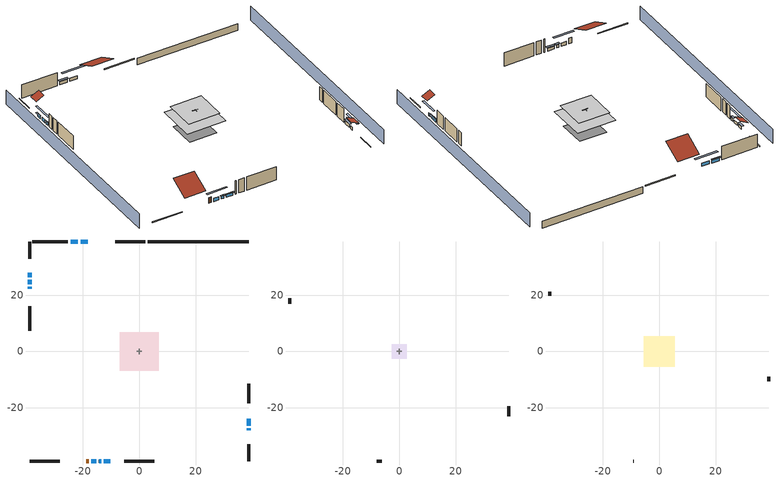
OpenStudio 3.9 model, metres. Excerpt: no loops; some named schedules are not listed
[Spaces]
conditioned space 1
 floor to garage 1 (Floor1 construction): -2.59,-2.59 -2.59,2.59 2.59,2.59 2.59,-2.59 z0.3
 floor foundation (Slab2 construction): -4.84,-4.84 -4.84,4.84 4.84,4.84 4.84,-4.84 z-2.13
 floor adiabatic (AdiabaticFloorConstruction): -6.84,-6.84 -6.84,6.84 6.84,6.84 6.84,-6.84 z2.74
 wall outside (Wall3 construction): -25.31,38.87 -37.94,38.87 z0.3:5.18
 wall outside (Wall4 construction): 38.87,-18.42 38.87,-11.4 z0.3:5.18
 wall outside (Wall7 construction): -5.29,-38.87 5.3,-38.87 z0.3:5.18
 wall outside (Wall8 construction): -38.87,16.07 -38.87,7.39 z0.3:5.18
 wall outside (RimJoist1 construction): 2.1,38.87 -8.6,38.87 z0.3:0.61
 wall outside (RimJoist2 construction): 38.87,-38.87 38.87,-32.93 z0.3:0.61
 wall outside (RimJoist3 construction): -38.87,-38.87 -28.17,-38.87 z0.3:0.61
 wall outside (RimJoist4 construction): -38.87,38.87 -38.87,32.93 z0.3:0.61
 wall outside (AdiabaticWallConstruction): -18.19,38.87 -20.83,38.87 / -21.75,38.87 -24.39,38.87 z0.3:1.46; 38.87,-28.01 38.87,-27.2 z0.3:1.4; 38.87,-26.27 38.87,-23.93 / -14.29,-38.87 -13.5,-38.87 / -38.87,25.5 -38.87,23.91 / -38.87,28.01 -38.87,26.42 z0.3:1.37; -16.98,-38.87 -15.22,-38.87 z0.3:1.49; -12.57,-38.87 -10.25,-38.87 z0.3:1.31; -38.87,22.98 -38.87,22.21 z0.3:1.34
 wall outside (AdiabaticWallConstruction 1): -18.83,-38.87 -17.91,-38.87 z0.3:2.34
 wall to garage 1 (Wall5 construction): -0.91,0 0.91,0 z0.3:5.18
 wall to garage 1 (Wall6 construction): 0,-0.91 0,0.91 z0.3:5.18
 wall foundation (FoundationWall1 construction): 38.87,38.87 3.02,38.87 z-2.13:0.3
 window (WindowConstruction): -18.19,38.87 -20.82,38.87 z0.3:1.46
 window (WindowConstruction 1): -21.75,38.87 -24.38,38.87 z0.3:1.46
 window (WindowConstruction 2): 38.87,-28.01 38.87,-27.2 z0.3:1.4
 window (WindowConstruction 3): 38.87,-26.27 38.87,-23.93 z0.3:1.37
 window (WindowConstruction 4): -16.98,-38.87 -15.22,-38.87 z0.3:1.49
 window (WindowConstruction 5): -14.29,-38.87 -13.5,-38.87 z0.3:1.37
 window (WindowConstruction 6): -12.57,-38.87 -10.25,-38.87 z0.3:1.31
 window (WindowConstruction 7): -38.87,25.5 -38.87,23.91 z0.3:1.37
 window (WindowConstruction 8): -38.87,22.98 -38.87,22.21 z0.3:1.34
 window (WindowConstruction 9): -38.87,28.01 -38.87,26.43 z0.3:1.37
 door (Door): -18.83,-38.87 -17.91,-38.87 z0.3:2.34
 ceiling adiabatic (AdiabaticFloorConstruction): 6.84,-6.84 6.84,6.84 -6.84,6.84 -6.84,-6.84 z2.74
garage 1
 floor foundation (Slab1 construction): -2.59,-2.59 -2.59,2.59 2.59,2.59 2.59,-2.59 z0
 wall outside (Wall1 construction): 38.87,-23.01 38.87,-19.35 z0.3:5.18
 wall outside (Wall2 construction): -8.05,-38.87 -6.22,-38.87 z0.3:5.18
 wall outside (Wall12 construction): -38.87,18.83 -38.87,17 z0.3:5.18
attic - vented 1
 floor to conditioned space 1 (Floor2 construction Reversed): -5.48,-5.48 -5.48,5.48 5.48,5.48 5.48,-5.48 z5.18
 wall outside (Wall9 construction): 38.87,-10.47 38.87,-8.95 z0.3:5.18
 wall outside (Wall10 construction): -38.87,21.28 -38.87,19.76 z0.3:5.18
 wall outside (Wall11 construction): -9.32,-38.87 -8.97,-38.87 z0.3:5.18
 roof outside (Roof1 construction): -17.26,38.87,5.18 -17.26,31.95,8.64 -9.53,31.95,8.64 -9.53,38.87,5.18
 roof outside (Roof2 construction): 38.87,-28.94,5.18 36.13,-28.94,6.55 36.13,-32,6.55 38.87,-32,5.18
 roof outside (Roof3 construction): -38.87,28.94,5.18 -36.13,28.94,6.55 -36.13,32,6.55 -38.87,32,5.18
 roof outside (Roof4 construction): -19.75,-38.87,5.18 -19.75,-32.17,8.53 -27.24,-32.17,8.53 -27.24,-38.87,5.18
shading: -43.44,38.87 -43.44,-38.87 / 43.44,-38.87 43.44,38.87 z0:5.18; -23.57,38.87 -15.45,38.87 -15.45,39.48 -23.57,39.48 z4.21; -24.69,38.87 -21.45,38.87 -21.45,39.48 -24.69,39.48 z1.77; 38.87,-24.45 38.87,-30.75 39.48,-30.75 39.48,-24.45 z4.15; 38.87,-23.63 38.87,-26.57 39.48,-26.57 39.48,-23.63 z1.68; -12.47,-38.87 -19.73,-38.87 -19.73,-39.48 -12.47,-39.48 z4.24; -13.2,-38.87 -14.59,-38.87 -14.59,-39.48 -13.2,-39.48 z1.68; -9.94,-38.87 -12.88,-38.87 -12.88,-39.48 -9.94,-39.48 z1.62; -38.87,21.17 -38.87,28.24 -39.48,28.24 -39.48,21.17 z4.11; -38.87,21.91 -38.87,23.29 -39.48,23.29 -39.48,21.91 z1.65; -38.87,26.12 -38.87,28.31 -39.48,28.31 -39.48,26.12 z1.68
[Site]
Portland Intl Arpt_OR: Latitude {deg}=45.59; Longitude {deg}=-122.6; Time Zone {hr}=-8; Elevation {m}=33; Terrain=Suburbs; Keep Site Location Information=Yes
[Site:GroundTemperature:Shallow]
10.2558, 8.96328, 8.85977, 9.47314, 11.9355, 14.3863, 16.5111, 17.8571, 17.9714, 16.8767, 14.8061, 12.4304
[Site:WaterMainsTemperature]
Calculation Method=Schedule; Temperature Schedule=mains temperature schedule
[Building]
Building 1
[Material] Roughness=Rough
Name | Thickness {m} | Conductivity {W/m-K} | Density {kg/m3} | Specific Heat {J/kg-K} | Thermal Absorptance | Solar Absorptance | Visible Absorptance
asphalt or fiberglass shingles | 0.00635 | 0.162714 | 1121.4 | 1465.45 | 0.9 | 0.85 | 0.85
roof rigid ins | 0.00281632 | 0.029427 | 32.04 | 1214.23 | 0.9 | 0.7 | 0.7
osb sheathing 0.5 in. | 0.0127 | 0.115458 | 512.64 | 1214.23 | 0.9 | 0.6 | 0.6
wood siding | 0.0254 | 0.102417 | 544.68 | 1172.36 | 0.9 | 0.85 | 0.85
osb sheathing 0.5 in. 1 | 0.0127 | 0.115458 | 512.64 | 1214.23 | 0.9 | 0.7 | 0.7
wall stud and cavity | 0.1397 | 0.727959 | 139.0536 | 1170.24 | 0.9 | 0.6 | 0.6
wall stud and cavity 1 | 0.1397 | 0.550994 | 139.0536 | 1170.24 | 0.9 | 0.7 | 0.7
gypsum board | 0.0127 | 0.160291 | 801 | 837.4 | 0.9 | 0.6 | 0.6
osb sheathing 0.5 in. 2; osb sheathing 0.5 in. 3 | 0.0127 | 0.115458 | 512.64 | 1214.23
wall stud and cavity 2 | 0.1397 | 0.335416 | 139.0536 | 1170.24 | 0.9 | 0.7 | 0.7
rim joist stud and cavity | 0.0508 | 0.178688 | 50.32683 | 1063.81 | 0.9 | 0.6 | 0.6
floor stud and cavity | 0.1397 | 0.923637 | 92.3553 | 1139.71 | 0.9 | 0.7 | 0.7
osb sheathing 0.75 in. | 0.01905 | 0.115458 | 512.64 | 1214.23 | 0.9 | 0.7 | 0.7
floor covering | 0.0127 | 0.0433444 | 54.468 | 1339.84 | 0.9 | 0.6 | 0.6
ceiling loosefill ins | 0.0846667 | 0.0480833 | 16.02 | 1046.75 | 0.9 | 0.7 | 0.7
ceiling stud and cavity | 0.1397 | 0.0920385 | 65.682 | 1177.47 | 0.9 | 0.7 | 0.7
concrete 4.0 in. | 0.1016 | 1.803125 | 2242.8 | 837.4 | 0.9 | 0.7 | 0.7
concrete 8.0 in. | 0.2032 | 1.803125 | 2242.8 | 837.4 | 0.9 | 0.7 | 0.7
gypsum board 1 | 0.0127 | 0.160291 | 801 | 837.4 | 0.9 | 0.7 | 0.7
floor covering 1 | 0.0127 | 0.0450781 | 54.468 | 1339.84 | 0.9 | 0.9 | 0.9
wood siding 1; wood siding 2 | 0.0254 | 0.102417 | 544.68 | 1172.36
wall rigid ins; floor rigid ins | 0.512978 | 0.029427 | 32.04 | 1214.23 | 0.9 | 0.7 | 0.7
wall stud and cavity 3 | 0.0889 | 0.380278 | 52.3479 | 1209.89 | 0.9 | 0.7 | 0.7
door material | 0.04445 | 0.0612267 | 512.64 | 1214.23 | 0.9 | 0.7 | 0.7
floor stud and cavity 1 | 0.1397 | 1.75129 | 37.0049 | 1207.88 | 0.9 | 0.7 | 0.7
wall stud and cavity 4 | 0.0889 | 0.391764 | 83.0341 | 1211.67 | 0.9 | 0.7 | 0.7
furniture material conditioned space 1; furniture material garage 1 | 0.1524 | 0.115458 | 640.8 | 1214.23 | 0.9 | 0.6 | 0.6
[Construction]
Roof1 construction; Roof2 construction; Roof3 construction; Roof4 construction: asphalt or fiberglass shingles, roof rigid ins, osb sheathing 0.5 in.
Wall1 construction; Wall2 construction: wood siding, osb sheathing 0.5 in. 1, wall stud and cavity
Wall3 construction; Wall4 construction: wood siding, osb sheathing 0.5 in. 1, wall stud and cavity 1, gypsum board
Wall5 construction: osb sheathing 0.5 in. 2, wall stud and cavity 2, gypsum board
Wall6 construction: osb sheathing 0.5 in. 3, wall stud and cavity 2, gypsum board
Wall7 construction; Wall8 construction: wood siding, osb sheathing 0.5 in. 3, wall stud and cavity 1, gypsum board
Wall9 construction; Wall10 construction; Wall11 construction; Wall12 construction: wood siding, osb sheathing 0.5 in. 3, wall stud and cavity
RimJoist1 construction; RimJoist2 construction; RimJoist3 construction; RimJoist4 construction: wood siding, rim joist stud and cavity
Floor1 construction: floor stud and cavity, osb sheathing 0.75 in., floor covering
Floor2 construction Reversed: gypsum board, ceiling stud and cavity, ceiling loosefill ins
Slab1 construction: concrete 4.0 in.
FoundationWall1 construction: concrete 8.0 in., gypsum board 1
Slab2 construction: concrete 4.0 in., floor covering 1
WindowConstruction; WindowConstruction 1; WindowConstruction 2; WindowConstruction 3; WindowConstruction 4; WindowConstruction 5; WindowConstruction 6; WindowConstruction 7; WindowConstruction 8; WindowConstruction 9: WindowMaterial
AdiabaticWallConstruction: wood siding 1, wall rigid ins, wall stud and cavity 3, gypsum board
Door: door material
AdiabaticWallConstruction 1: wood siding 2, wall rigid ins, wall stud and cavity 3, gypsum board
AdiabaticFloorConstruction: floor stud and cavity 1, floor rigid ins, osb sheathing 0.75 in., floor covering
PartitionWallConstruction: gypsum board, wall stud and cavity 4, gypsum board
furniture construction conditioned space 1: furniture material conditioned space 1
furniture construction garage 1: furniture material garage 1
[WindowMaterial:SimpleGlazingSystem]
WindowMaterial: U-Factor {W/m2-K}=2.78222; Solar Heat Gain Coefficient=0.56
[ThermalZone] Multiplier=1; Use Ideal Air Loads=No
Name | Volume {m3} | Thermostat
conditioned space | 749.83 | conditioned space temperature setpoint
attic - vented | 98.393
garage | 65.242
[Sizing:Zone] Zone Cooling Design Supply Air Temperature Input Method=SupplyAirTemperature; Zone Cooling Design Supply Air Temperature {C}=14; Zone Cooling Design Supply Air Temperature Difference {deltaC}=11.11; Zone Heating Design Supply Air Temperature Input Method=SupplyAirTemperature; Zone Heating Design Supply Air Temperature {C}=40; Zone Heating Design Supply Air Temperature Difference {deltaC}=11.11; Zone Cooling Design Supply Air Humidity Ratio {kg-H2O/kg-air}=0.0085; Zone Heating Design Supply Air Humidity Ratio {kg-H2O/kg-air}=0.008; Cooling Design Air Flow Method=DesignDay; Heating Design Air Flow Method=DesignDay; Account for Dedicated Outdoor Air System=No; Dedicated Outdoor Air System Control Strategy=NeutralSupplyAir; Dedicated Outdoor Air Low Setpoint Temperature for Design {C}=autosize; Dedicated Outdoor Air High Setpoint Temperature for Design {C}=autosize; Zone Load Sizing Method=Sensible Load Only No Latent Load; Zone Latent Cooling Design Supply Air Humidity Ratio Input Method=HumidityRatioDifference; Zone Cooling Design Supply Air Humidity Ratio Difference {kgWater/kgDryAir}=0.005; Zone Latent Heating Design Supply Air Humidity Ratio Input Method=HumidityRatioDifference; Zone Humidification Design Supply Air Humidity Ratio Difference {kgWater/kgDryAir}=0.005; Sizing Option=Coincident
attic - vented; garage
[Space]
Name | Thermal Zone | Volume {m3}
conditioned space 1 | conditioned space | 749.83
attic - vented 1 | attic - vented | 98.393
garage 1 | garage | 65.242
[ThermostatSetpoint:DualSetpoint]
conditioned space temperature setpoint: Heating Setpoint Temperature Schedule=heating setpoint; Cooling Setpoint Temperature Schedule=cooling setpoint; Temperature Difference Between Cutout And Setpoint {deltaC}=0
[Foundation:Kiva] Wall Depth Below Slab {m}=0.2032
Name | Initial Indoor Air Temperature {C} | Wall Height Above Grade {m}
Foundation Kiva 1 | 13.4258 | 0.1016
Foundation Kiva 2 | 20 | 0.3048
[Foundation:Kiva:Settings]
Soil Conductivity {W/m-K}=2.4234; Soil Density {kg/m3}=1842.3; Soil Specific Heat {J/kg-K}=418.7; Ground Solar Absorptivity=0.9; Ground Thermal Absorptivity=0.9; Ground Surface Roughness {m}=0.03; Far-Field Width {m}=40; Deep-Ground Boundary Condition=ZeroFlux; Deep-Ground Depth {m}=40; Minimum Cell Dimension {m}=0.2; Maximum Cell Growth Coefficient=3; Simulation Timestep=Timestep
[SurfaceProperty:ExposedFoundationPerimeter] Exposed Perimeter Calculation Method=TotalExposedPerimeter
Name | Total Exposed Perimeter {m}
Slab1 | 14.6304
Slab2 | 35.84448
[SurfaceProperty:IncidentSolarMultiplier] Incident Solar Multiplier=1; Incident Solar Multiplier Schedule=trans schedule winter=0.85 summer=0.7
Window1; Window2; Window3; Window4; Window5; Window6; Window7; Window8; Window9; Window10
[InternalMass:Definition] Design Level Calculation Method=SurfaceArea
Name | Construction | Surface Area {m2}
partition wall mass | PartitionWallConstruction | 307.509
furniture mass conditioned space 1 | furniture construction conditioned space 1 | 123.004
furniture mass garage 1 | furniture construction garage 1 | 2.67561
[InternalMass] Multiplier=1
Name | Internal Mass Definition | Space or SpaceType
partition wall mass | partition wall mass | conditioned space 1
furniture mass conditioned space 1 | furniture mass conditioned space 1 | conditioned space 1
furniture mass garage 1 | furniture mass garage 1 | garage 1
[EnergyManagementSystem:Sensor]
Name | Output Variable or Output Meter Index Key | Output Variable or Output Meter
water_heater_T_set | water heater setpoint | Schedule Value
out_pb_s |  | Site Outdoor Air Barometric Pressure
out_wt_s |  | Site Outdoor Air Humidity Ratio
site_vw_s |  | Site Wind Speed
cool_season | cooling season schedule | Schedule Value
natural_vent_s | natural vent schedule | Schedule Value
htg_sp_s | heating setpoint | Schedule Value
clg_sp_s | cooling setpoint | Schedule Value
mech_vent_range_fan_0_sch_s | mech vent range fan 0 schedule | Schedule Value
mech_vent_bath_fan_0_sch_s | mech vent bath fan 0 schedule | Schedule Value
clothes_dryer_exhaust_0_sch_s | clothes_dryer | Schedule Value
htg_load_cond |  | Heating:EnergyTransfer:Zone:CONDITIONED SPACE
clg_load_cond |  | Cooling:EnergyTransfer:Zone:CONDITIONED SPACE
s_conv | Floor1 | Surface Inside Face Convection Heat Gain Energy
s_ig | Floor1 | Surface Inside Face Internal Gains Radiation Heat Gain Energy
s_sol | Floor1 | Surface Inside Face Solar Radiation Heat Gain Energy
s_lgt | Floor1 | Surface Inside Face Lights Radiation Heat Gain Energy
s_surf | Floor1 | Surface Inside Face Net Surface Thermal Radiation Heat Gain Energy
s_conv_1 | Floor2 | Surface Inside Face Convection Heat Gain Energy
s_ig_1 | Floor2 | Surface Inside Face Internal Gains Radiation Heat Gain Energy
s_sol_1 | Floor2 | Surface Inside Face Solar Radiation Heat Gain Energy
s_lgt_1 | Floor2 | Surface Inside Face Lights Radiation Heat Gain Energy
s_surf_1 | Floor2 | Surface Inside Face Net Surface Thermal Radiation Heat Gain Energy
s_conv_2 | FoundationWall1 | Surface Inside Face Convection Heat Gain Energy
s_ig_2 | FoundationWall1 | Surface Inside Face Internal Gains Radiation Heat Gain Energy
s_sol_2 | FoundationWall1 | Surface Inside Face Solar Radiation Heat Gain Energy
s_lgt_2 | FoundationWall1 | Surface Inside Face Lights Radiation Heat Gain Energy
s_surf_2 | FoundationWall1 | Surface Inside Face Net Surface Thermal Radiation Heat Gain Energy
s_conv_3 | inferred conditioned ceiling | Surface Inside Face Convection Heat Gain Energy
s_ig_3 | inferred conditioned ceiling | Surface Inside Face Internal Gains Radiation Heat Gain Energy
s_sol_3 | inferred conditioned ceiling | Surface Inside Face Solar Radiation Heat Gain Energy
s_lgt_3 | inferred conditioned ceiling | Surface Inside Face Lights Radiation Heat Gain Energy
s_surf_3 | inferred conditioned ceiling | Surface Inside Face Net Surface Thermal Radiation Heat Gain Energy
s_conv_4 | inferred conditioned floor | Surface Inside Face Convection Heat Gain Energy
s_ig_4 | inferred conditioned floor | Surface Inside Face Internal Gains Radiation Heat Gain Energy
s_sol_4 | inferred conditioned floor | Surface Inside Face Solar Radiation Heat Gain Energy
s_lgt_4 | inferred conditioned floor | Surface Inside Face Lights Radiation Heat Gain Energy
s_surf_4 | inferred conditioned floor | Surface Inside Face Net Surface Thermal Radiation Heat Gain Energy
s_conv_5 | RimJoist1 | Surface Inside Face Convection Heat Gain Energy
s_ig_5 | RimJoist1 | Surface Inside Face Internal Gains Radiation Heat Gain Energy
s_sol_5 | RimJoist1 | Surface Inside Face Solar Radiation Heat Gain Energy
s_lgt_5 | RimJoist1 | Surface Inside Face Lights Radiation Heat Gain Energy
s_surf_5 | RimJoist1 | Surface Inside Face Net Surface Thermal Radiation Heat Gain Energy
s_conv_6 | RimJoist2 | Surface Inside Face Convection Heat Gain Energy
s_ig_6 | RimJoist2 | Surface Inside Face Internal Gains Radiation Heat Gain Energy
s_sol_6 | RimJoist2 | Surface Inside Face Solar Radiation Heat Gain Energy
s_lgt_6 | RimJoist2 | Surface Inside Face Lights Radiation Heat Gain Energy
s_surf_6 | RimJoist2 | Surface Inside Face Net Surface Thermal Radiation Heat Gain Energy
s_conv_7 | RimJoist3 | Surface Inside Face Convection Heat Gain Energy
s_ig_7 | RimJoist3 | Surface Inside Face Internal Gains Radiation Heat Gain Energy
s_sol_7 | RimJoist3 | Surface Inside Face Solar Radiation Heat Gain Energy
s_lgt_7 | RimJoist3 | Surface Inside Face Lights Radiation Heat Gain Energy
s_surf_7 | RimJoist3 | Surface Inside Face Net Surface Thermal Radiation Heat Gain Energy
s_conv_8 | RimJoist4 | Surface Inside Face Convection Heat Gain Energy
s_ig_8 | RimJoist4 | Surface Inside Face Internal Gains Radiation Heat Gain Energy
s_sol_8 | RimJoist4 | Surface Inside Face Solar Radiation Heat Gain Energy
s_lgt_8 | RimJoist4 | Surface Inside Face Lights Radiation Heat Gain Energy
s_surf_8 | RimJoist4 | Surface Inside Face Net Surface Thermal Radiation Heat Gain Energy
s_conv_9 | Slab2 | Surface Inside Face Convection Heat Gain Energy
s_ig_9 | Slab2 | Surface Inside Face Internal Gains Radiation Heat Gain Energy
s_sol_9 | Slab2 | Surface Inside Face Solar Radiation Heat Gain Energy
s_lgt_9 | Slab2 | Surface Inside Face Lights Radiation Heat Gain Energy
s_surf_9 | Slab2 | Surface Inside Face Net Surface Thermal Radiation Heat Gain Energy
ss_sol | Door1 | Surface Inside Face Solar Radiation Heat Gain Energy
ss_lgt | Door1 | Surface Inside Face Lights Radiation Heat Gain Energy
ss_conv | Door1 | Surface Inside Face Convection Heat Gain Energy
ss_ig | Door1 | Surface Inside Face Internal Gains Radiation Heat Gain Energy
ss_surf | Door1 | Surface Inside Face Net Surface Thermal Radiation Heat Gain Energy
ss_conv_1 | Window1 | Surface Inside Face Convection Heat Gain Energy
ss_ig_1 | Window1 | Surface Inside Face Internal Gains Radiation Heat Gain Energy
ss_surf_1 | Window1 | Surface Inside Face Net Surface Thermal Radiation Heat Gain Energy
ss_trans_in | Window1 | Surface Window Transmitted Solar Radiation Rate
ss_back_out | Window1 | Surface Window Shortwave from Zone Back Out Window Heat Transfer Rate
ss_trans_out | Window1 | Surface Inside Face Initial Transmitted Diffuse Transmitted Out Window Solar Radiation Rate
ss_conv_2 | Window10 | Surface Inside Face Convection Heat Gain Energy
ss_ig_2 | Window10 | Surface Inside Face Internal Gains Radiation Heat Gain Energy
ss_surf_2 | Window10 | Surface Inside Face Net Surface Thermal Radiation Heat Gain Energy
ss_trans_in_1 | Window10 | Surface Window Transmitted Solar Radiation Rate
ss_back_out_1 | Window10 | Surface Window Shortwave from Zone Back Out Window Heat Transfer Rate
ss_trans_out_1 | Window10 | Surface Inside Face Initial Transmitted Diffuse Transmitted Out Window Solar Radiation Rate
ss_conv_3 | Window2 | Surface Inside Face Convection Heat Gain Energy
ss_ig_3 | Window2 | Surface Inside Face Internal Gains Radiation Heat Gain Energy
ss_surf_3 | Window2 | Surface Inside Face Net Surface Thermal Radiation Heat Gain Energy
ss_trans_in_2 | Window2 | Surface Window Transmitted Solar Radiation Rate
ss_back_out_2 | Window2 | Surface Window Shortwave from Zone Back Out Window Heat Transfer Rate
ss_trans_out_2 | Window2 | Surface Inside Face Initial Transmitted Diffuse Transmitted Out Window Solar Radiation Rate
ss_conv_4 | Window3 | Surface Inside Face Convection Heat Gain Energy
ss_ig_4 | Window3 | Surface Inside Face Internal Gains Radiation Heat Gain Energy
ss_surf_4 | Window3 | Surface Inside Face Net Surface Thermal Radiation Heat Gain Energy
ss_trans_in_3 | Window3 | Surface Window Transmitted Solar Radiation Rate
ss_back_out_3 | Window3 | Surface Window Shortwave from Zone Back Out Window Heat Transfer Rate
ss_trans_out_3 | Window3 | Surface Inside Face Initial Transmitted Diffuse Transmitted Out Window Solar Radiation Rate
ss_conv_5 | Window4 | Surface Inside Face Convection Heat Gain Energy
ss_ig_5 | Window4 | Surface Inside Face Internal Gains Radiation Heat Gain Energy
ss_surf_5 | Window4 | Surface Inside Face Net Surface Thermal Radiation Heat Gain Energy
ss_trans_in_4 | Window4 | Surface Window Transmitted Solar Radiation Rate
[ElectricEquipment:Definition] Design Level Calculation Method=EquipmentLevel
Name | Design Level {W} | Fraction Latent | Fraction Radiant | Fraction Lost
ceiling fan | 17.7456 | 0 | 0.558 | 0
clothes washer | 931.544 | 0.03 | 0.162 | 0.7
clothes dryer | 7739.57 | 0.015 | 0.081 | 0.85
dishwasher | 2146.44 | 0.3 | 0.18 | 0.4
fridge | 45.9075 | 0 | 0.6 | 0
freezer | 194.914 | 0 | 0.6 | 0
cooking range | 2584.35 | 0.08 | 0.432 | 0.2
misc tv | 1248.4 | 0 | 0.6 | 0
misc plug loads | 842.989 | 0.021 | 0.558 | 0.049
whole house fan; mech vent house fan | 0 | 0 | 0 | 1
mech vent house fan cfis | 0 | 0 | 0 | 0
mech vent range fan 0; mech vent bath fan 0 | 30 | 0 | 0 | 1
[ElectricEquipment]
Name | Electric Equipment Definition | Space or SpaceType | Schedule
ceiling fan | ceiling fan | conditioned space 1 | ceiling_fan
clothes washer | clothes washer | conditioned space 1 | clothes_washer
clothes dryer | clothes dryer | conditioned space 1 | clothes_dryer
dishwasher | dishwasher | conditioned space 1 | dishwasher
fridge | fridge | conditioned space 1 | fridge schedule
freezer | freezer | garage 1 | freezer schedule
cooking range | cooking range | conditioned space 1 | cooking_range
misc tv | misc tv | conditioned space 1 | plug_loads_tv
misc plug loads | misc plug loads | conditioned space 1 | plug_loads_other
whole house fan | whole house fan | conditioned space 1 | Always On Discrete
mech vent house fan | mech vent house fan | conditioned space 1 | mech vent house fan schedule
mech vent house fan cfis | mech vent house fan cfis | conditioned space 1 | mech vent house fan cfis schedule
mech vent range fan 0 | mech vent range fan 0 | conditioned space 1 | mech vent range fan 0 schedule
mech vent bath fan 0 | mech vent bath fan 0 | conditioned space 1 | mech vent bath fan 0 schedule
[OtherEquipment:Definition] Design Level Calculation Method=EquipmentLevel
Name | Design Level {W} | Fraction Latent | Fraction Radiant | Fraction Lost
water heater sens; mech vent house fan sensible load | 0 | 0 | 0 | 0
water heater lat; mech vent house fan latent load | 0 | 1 | 0 | 0
water heater energy adjustment1 | 0.01 | 0 | 0 | 1
clothes dryer 2 | 0 | 0.015 | 0.081 | 0.85
cooking range 2 | 0 | 0.08 | 0.432 | 0.2
general water use sensible | -43.4886 | 0 | 0.6 | 0
general water use latent | 44.1266 | 1 | 0 | 0
[OtherEquipment] Space or SpaceType=conditioned space 1
Name | Other Equipment Definition | Schedule | Fuel Type
water heater sens | water heater sens | Always On Discrete
water heater lat | water heater lat | Always On Discrete
water heater energy adjustment1 | water heater energy adjustment1 | Always On Discrete | Electricity
clothes dryer 1 | clothes dryer 2 | clothes_dryer | Electricity
cooking range 1 | cooking range 2 | cooking_range | Electricity
general water use sensible | general water use sensible | general water use schedule
general water use latent | general water use latent | general water use schedule
mech vent house fan sensible load | mech vent house fan sensible load | Always On Discrete
mech vent house fan latent load | mech vent house fan latent load | Always On Discrete
[WaterUse:Equipment:Definition]
Name | Peak Flow Rate {m3/s}
clothes washer | 1.59375e-05
dishwasher | 1.2316e-05
[Lights:Definition] Design Level Calculation Method=LightingLevel; Fraction Radiant=0.6; Fraction Visible=0.2; Return Air Fraction=0
Name | Lighting Level {W}
interior lighting | 486.331
garage lighting | 9.96389
[Lights] Fraction Replaceable=1
Name | Lights Definition | Space or SpaceType | Schedule
interior lighting | interior lighting | conditioned space 1 | lighting_interior
garage lighting | garage lighting | garage 1 | lighting_garage
[Exterior:Lights:Definition]
exterior lighting: Design Level {W}=10.1836
[Exterior:Lights]
exterior lighting: Exterior Lights Definition=exterior lighting; Schedule=exterior lighting schedule
[People:Definition]
occupants: Number of People Calculation Method=People; Number of People {people}=2; Fraction Radiant=0.314171; Sensible Heat Fraction=0.56303; Carbon Dioxide Generation Rate {m3/s-W}=0; Enable ASHRAE 55 Comfort Warnings=No; Mean Radiant Temperature Calculation Type=EnclosureAveraged
[People]
occupants: People Definition=occupants; Space or SpaceType=conditioned space 1; Number of People Schedule=occupants; Activity Level Schedule=occupants activity schedule; Multiplier=1
[SpaceInfiltration:DesignFlowRate] Space or SpaceType=conditioned space 1; Schedule=Always On Discrete; Design Flow Rate Calculation Method=Flow/Space; Design Flow Rate {m3/s}=0
natural vent flow; whole house fan flow; infil flow
[ZoneMixing]
whole house fan mix: Zone or Space=attic - vented; Schedule=Always On Continuous; Design Flow Rate Calculation Method=Flow/Zone; Design Flow Rate {m3/s}=0; Source Zone or Space=conditioned space
[SpaceInfiltration:EffectiveLeakageArea] Schedule=Always On Discrete
Name | Space or SpaceType | Effective Air Leakage Area {cm2} | Stack Coefficient | Wind Coefficient
infil garage 1 | garage 1 | 203.878 | 0.000129147 | 4.64657e-05
infil attic - vented 1 | attic - vented 1 | 4010.84 | 0.000170572 | 4.32435e-05
